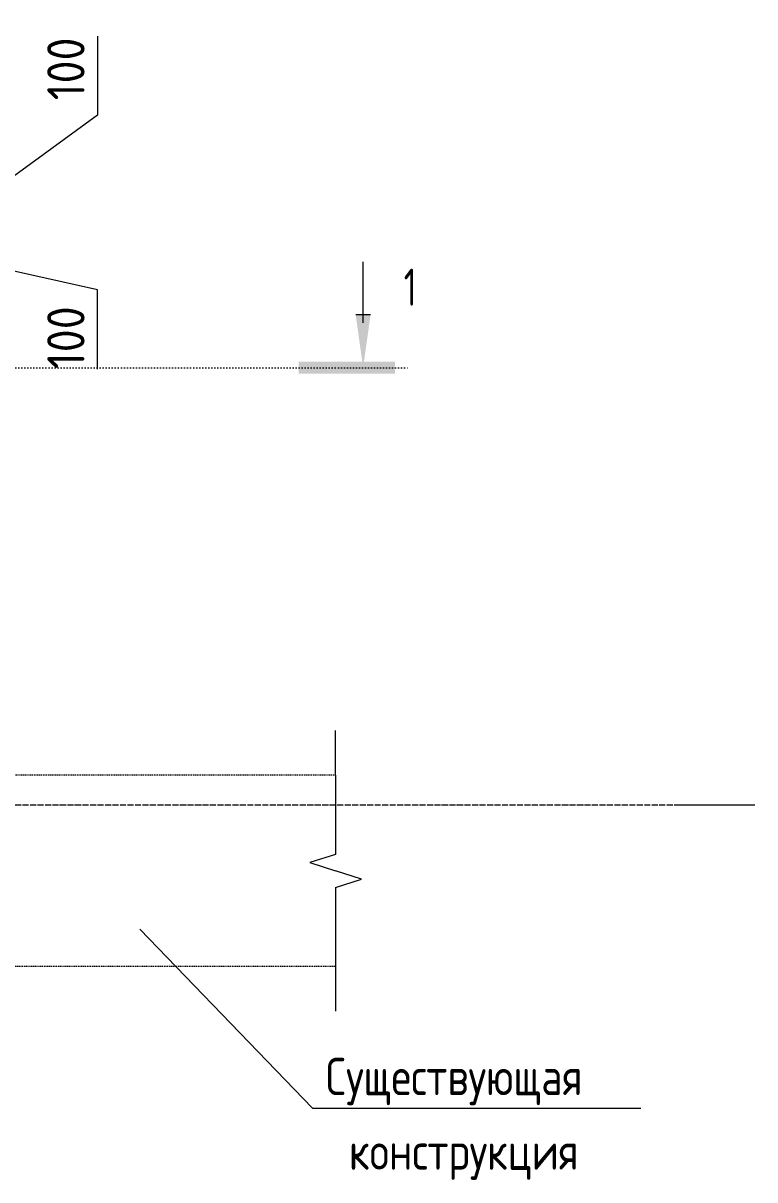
# Model space of a CAD drawing. Header units: millimetres. Extents: x 66339 to 175313, y -6307 to 14735.
# Drawn here: x 159721 to 162173, y 8254 to 12131 of the extents above; entities that cross this region are included whole.
import ezdxf

# ---------------------------------------------------------------- set-up
doc = ezdxf.new("R2010")
doc.units = ezdxf.units.MM
for name, pattern in [('01 Штриховая _4 мм_', [6, 3.5, -2.5]), ('02 Штрихпунктирная _20 мм_', [25, 20, -2.5, 0, -2.5]), ('04 Пунктир 10мм', [10, 0, -10])]:
    doc.linetypes.add(name, pattern=pattern)
for name, color, linetype, lineweight in [('AA_Dim', 7, 'Continuous', 9), ('AA_Dim-50', 7, 'Continuous', 9), ('AA_Oformlenie', 7, 'Continuous', 9), ('AA_Razrez', 7, 'Continuous', 9), ('AA_Vinoska', 7, 'Continuous', 9), ('AF_Stena_Опалубка', 253, 'Continuous', 18), ('Оси', 7, 'Continuous', 9)]:
    doc.layers.add(name, color=color, linetype=linetype, lineweight=lineweight)
doc.styles.add('GOST Common_1', font='GOST Common.ttf', dxfattribs={"width": 0.85, "height": 125})
doc.styles.add('ISOCPEUR_5', font='isocpeur.ttf', dxfattribs={"width": 0.7, "height": 125})
doc.styles.add('ISOCPEUR_6', font='isocpeur.ttf', dxfattribs={"width": 0.9, "height": 125})
doc.dimstyles.new('05_Округл_5мм__прозр__2', dxfattribs={"dimscale": 304.8, "dimtxt": 124.497647, "dimasz": 0.278871, "dimexe": 0.246063, "dimexo": 0.164042, "dimgap": 0.016404, "dimtad": 1, "dimdec": 0, "dimrnd": 5, "dimdsep": 46, "dimtxsty": 'ISOCPEUR_6', "dimblk1": 'OBLIQUE', "dimblk2": 'OBLIQUE', "dimsah": 1, "dimcen": 0.09, "dimdle": 0.246063, "dimazin": 0, "dimtfac": 1, "dimtdec": 4, "dimtix": 1, "dimtmove": 1, "dimatfit": 3, "dimfxl": 1, "dimtvp": 1, "dimtolj": 1, "dimtzin": 0, "dimlwd": 18, "dimlwe": 18, "dimarcsym": 2})

# ---------------------------------------------------------------- blocks, each defined once
blk = doc.blocks.new('011_ЛинияОбрыва _ЭлУзла_Линия_ - Тип 1-4091835-Схема расположения арматурных выпусков вундаментной плиты  в_о 22-23_Б')
at = {"layer": 'AA_Oformlenie'}
for p, q in [((0, 0), (265, 0)), ((376.3, 0), (640, 0))]:
    blk.add_line(p, q, dxfattribs=at)
blk = doc.blocks.new('Разрез - Номер узла_ спереди-394134-Схема расположения арматурных выпусков вундаментной плиты  в_о 22-23_Б')
at = {"layer": 'AA_Razrez'}
for points in [[(7.329, 0.404), (7.329, -0.394), (0.873, -0.394), (0.873, 0.404)], [(3.497, -3.533), (2.503, -3.533), (3, 0)]]:
    blk.add_hatch(color=256, dxfattribs=at).paths.add_polyline_path(points)
for p, q in [((3, -3), (3, -7.096)), ((2.503, -3.533), (3.497, -3.533))]:
    blk.add_line(p, q, dxfattribs=at)
blk = doc.blocks.new('010_Текст с выноской - Текст 2 строки-4027658-Схема расположения арматурных выпусков вундаментной плиты  в_о 22-23_Б')
at = {"layer": 'AA_Vinoska'}
blk.add_line((-11, 0), (11, 0), dxfattribs=at)
blk = doc.blocks.new('DIMBLOCK52-Схема расположения арматурных выпусков вундаментной плиты  в_о 22-23_Б')
at = {"layer": 'AA_Dim-50', "lineweight": 18}
for p, q in [((159970.4, 12087.5), (159970.4, 11822.1)), ((159970.4, 11822.1), (159460.4, 11449.8)), ((159060.4, 11499.6), (159535.4, 11499.6)), ((159460.4, 11499.6), (159060.4, 11499.6)), ((159460.4, 11499.6), (159460.4, 11400)), ((159060.2, 11400), (159535.4, 11400)), ((159460.4, 11400), (159060.2, 11400))]:
    blk.add_line(p, q, dxfattribs=at)
at = {"layer": 'AA_Dim-50', "lineweight": 30}
for p, q in [((159460.4, 11499.6), (159417.9, 11542.1)), ((159460.4, 11499.6), (159502.9, 11457.1)), ((159460.4, 11400), (159417.9, 11442.5)), ((159460.4, 11400), (159502.9, 11357.5))]:
    blk.add_line(p, q, dxfattribs=at)
at = {"layer": 'AA_Dim-50', "color": 0, "lineweight": 18, "insert": (159802.1, 11872.1), "char_height": 125, "width": 258.572, "attachment_point": 1, "rotation": 90, "line_spacing_factor": 1.149209, "style": 'ISOCPEUR_6'}
blk.add_mtext('100', dxfattribs=at)
blk = doc.blocks.new('_Oblique')
at = {"color": 0, "linetype": 'ByBlock', "lineweight": -2}
blk.add_line((-0.5, -0.5), (0.5, 0.5), dxfattribs=at)
blk = doc.blocks.new('DIMBLOCK53-Схема расположения арматурных выпусков вундаментной плиты  в_о 22-23_Б')
at = {"layer": 'AA_Dim-50', "lineweight": 30}
for p, q in [((159460.4, 11400), (159417.9, 11442.5)), ((159460.4, 11400), (159502.9, 11357.5)), ((159460.4, 11300), (159417.9, 11342.5)), ((159460.4, 11300), (159502.9, 11257.5))]:
    blk.add_line(p, q, dxfattribs=at)
at = {"layer": 'AA_Dim-50', "lineweight": 18}
for p, q in [((159060.2, 11400), (159535.4, 11400)), ((159460.4, 11400), (159060.2, 11400)), ((159460.4, 11400), (159460.4, 11300)), ((159970.4, 11236.8), (159460.4, 11350)), ((159060, 11300), (159535.4, 11300)), ((159460.4, 11300), (159060, 11300)), ((159970.4, 10971.3), (159970.4, 11236.8))]:
    blk.add_line(p, q, dxfattribs=at)
at = {"layer": 'AA_Dim-50', "color": 0, "lineweight": 18, "insert": (159802.1, 10971.3), "char_height": 125, "width": 258.572, "attachment_point": 1, "rotation": 90, "line_spacing_factor": 1.149209, "style": 'ISOCPEUR_6'}
blk.add_mtext('100', dxfattribs=at)

msp = doc.modelspace()

# ---------------------------------------------------------------- linework, layer by layer
at = {"layer": 'AA_Razrez', "linetype": '04 Пунктир 10мм'}
msp.add_line((154899.3563, 10975.9045), (161010.6117, 10975.9045), dxfattribs=at)
at = {"layer": 'AA_Vinoska'}
for p, q in [((160768.238, 9610), (160768.238, 9760)), ((160768.238, 9345), (160681.6354, 9317.5)), ((160681.6354, 9317.5), (160768.238, 9290)), ((160854.8881, 9261.8457), (160768.238, 9290)), ((160768.238, 9233.6913), (160854.8881, 9261.8457)), ((160112.1558, 9094.5022), (160691.1404, 8494.1389)), ((160768.238, 8970), (160768.238, 8820))]:
    msp.add_line(p, q, dxfattribs=at)
at = {"layer": 'AF_Stena_Опалубка', "linetype": '01 Штриховая _4 мм_', "lineweight": 20}
for p, q in [((160768.238, 9610), (155488.238, 9610)), ((155488.238, 8970), (160768.238, 8970))]:
    msp.add_line(p, q, dxfattribs=at)
at = {"layer": 'Оси', "linetype": '02 Штрихпунктирная _20 мм_'}
msp.add_line((161923.3681, 9510), (155493.6463, 9510), dxfattribs=at)
at = {"layer": 'Оси'}
msp.add_line((162173.3681, 9510), (161923.3681, 9510), dxfattribs=at)

# ---------------------------------------------------------------- block references
at = {"layer": 'AA_Oformlenie', "rotation": 269.9999999999999}
msp.add_blockref('011_ЛинияОбрыва _ЭлУзла_Линия_ - Тип 1-4091835-Схема расположения арматурных выпусков вундаментной плиты  в_о 22-23_Б', (160768.238, 9610), dxfattribs=at)
at = {"layer": 'AA_Razrez', "xscale": 49.99999999999998, "yscale": 49.99999999999998, "zscale": 49.99999999999998, "rotation": 180}
msp.add_blockref('Разрез - Номер узла_ спереди-394134-Схема расположения арматурных выпусков вундаментной плиты  в_о 22-23_Б', (161010.6117, 10975.9045), dxfattribs=at)
at = {"layer": 'AA_Vinoska', "xscale": 50, "yscale": 50, "zscale": 50}
msp.add_blockref('010_Текст с выноской - Текст 2 строки-4027658-Схема расположения арматурных выпусков вундаментной плиты  в_о 22-23_Б', (161241.1404, 8494.1389), dxfattribs=at)

# ---------------------------------------------------------------- texts
at = {"layer": 'AA_Razrez', "insert": (160996.5829, 11308.2501), "char_height": 125, "width": 53.312219, "attachment_point": 1, "style": 'ISOCPEUR_5'}
msp.add_mtext('\\fISOCPEUR|b0|i0|c204|p34|;\\W.7;1', dxfattribs=at)
at = {"layer": 'AA_Vinoska', "char_height": 125, "attachment_point": 1, "style": 'GOST Common_1'}
for s, insert, width in [('Существующая', (160735.6171, 8663.2541), 1219.767531), ('конструкция', (160812.9671, 8413.2541), 1032.373078)]:
    msp.add_mtext(s, dxfattribs=dict(at, insert=insert, width=width))

# ---------------------------------------------------------------- dimensions: what is measured, and where the dimension line sits
at = {"layer": 'AA_Dim', "lineweight": 18}
for base, p1, p2, override, picture, middle in [((159460.3801, 11400), (159010.4168, 11499.6125), (159010.1843, 11400), {"dimpost": '<>', "dimfxl": 99.612807}, 'DIMBLOCK52-Схема расположения арматурных выпусков вундаментной плиты  в_о 22-23_Б', (159885.4065, 12001.3473)), ((159460.3801, 11300), (159010.1843, 11400), (159010.0212, 11300), {"dimpost": '<>', "dimfxl": 100.000133}, 'DIMBLOCK53-Схема расположения арматурных выпусков вундаментной плиты  в_о 22-23_Б', (159885.4065, 11100.5842))]:
    dim = msp.add_linear_dim(base=base, p1=p1, p2=p2, angle=90, dimstyle='05_Округл_5мм__прозр__2', override=override, dxfattribs=at)
    dim.commit()
    dim.dimension.update_dxf_attribs({"geometry": picture, "text_midpoint": middle, "dimtype": 160, "text_rotation": 90})

doc.saveas('drawing.dxf')
